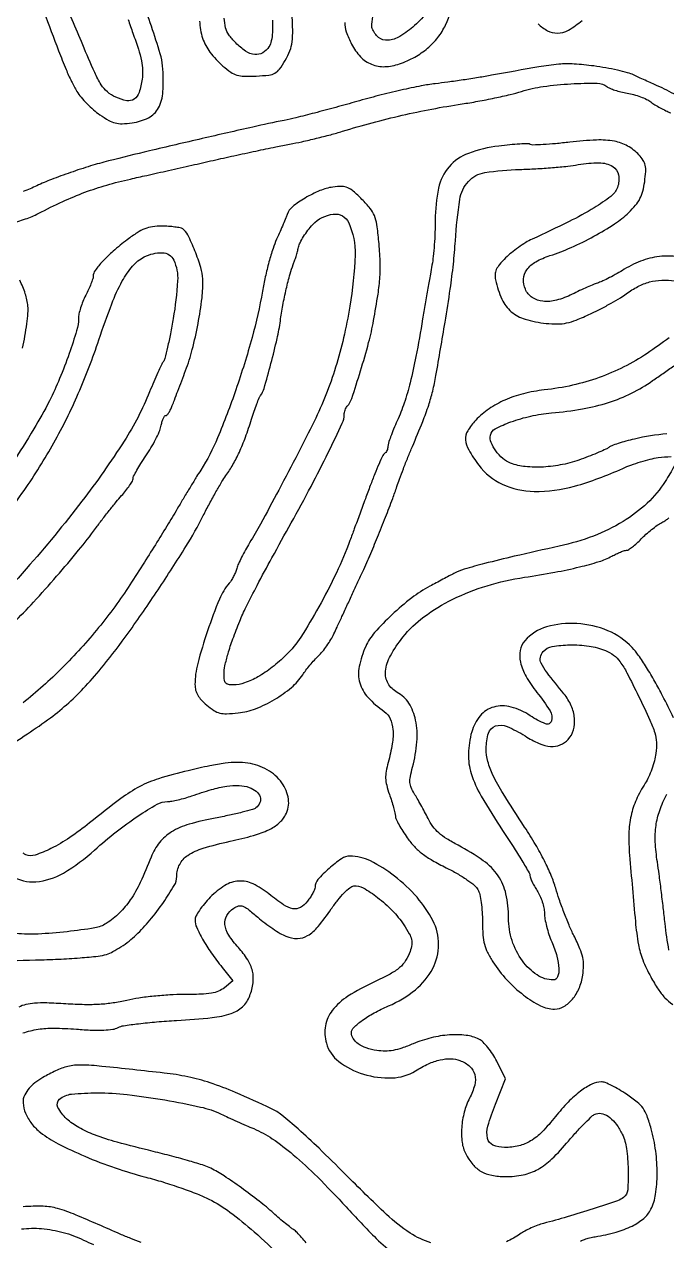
# Model space of a CAD drawing. Extents: x 0 to 2791, y 427 to 2463.
# Drawn here: x 2301.1 to 2477.6, y 1655.4 to 1989.4 of the extents above; entities that cross this region are included whole.
import ezdxf

# ---------------------------------------------------------------- set-up
doc = ezdxf.new("R2010")
doc.units = 0

msp = doc.modelspace()

# ---------------------------------------------------------------- linework, layer by layer
for points in [[(2329.65374, 1990.727226, 0.007768), (2330.953244, 1987, -0.010475), (2332.4553, 1982.615632, -0.027994), (2333.282353, 1979.418527, -0.03813), (2333.600106, 1976.804026, -0.045887), (2333.483848, 1974.331769, -0.04193), (2332.656663, 1970.67581, -0.168916), (2331.307915, 1968.868051, -0.198161), (2329.278614, 1968.448496, -0.060316), (2326.227024, 1969.418818, -0.067952), (2323.947843, 1970.860617, -0.07748), (2322.253985, 1972.80594, -0.036425), (2320.45142, 1976.19404, -0.004601), (2317.168987, 1983.810331, 0.002545), (2311.34925, 1997.468258, 0.029612)], [(2306.518313, 1992.817061, 0.001057), (2310.553847, 1982.139096, 0.007579), (2312.592189, 1977.01509, 0.015677), (2314.069909, 1973.751046, 0.022692), (2315.592411, 1970.976313, 0.03786), (2316.709881, 1969.420609, 0.019558), (2318.321947, 1967.646924, 0.019327), (2320.131114, 1965.943381, 0.027676), (2321.869587, 1964.590377, 0.021645), (2324.314293, 1963.048355, 0.068461), (2326.106046, 1962.327009, 0.070634), (2327.995195, 1962.127924, 0.024076), (2330.749907, 1962.360366, 0.085233), (2335.236729, 1963.760003, 0.152987), (2337.964861, 1966.437613, 0.110091), (2339.206649, 1970.89286, 0.032757), (2339.114513, 1978, 0.055593), (2338.477767, 1981.319359, 0.005826), (2336.042377, 1988.863725, 0.007206), (2333.414388, 1996.333042, 0.032003)], [(2349.28476, 1990.315982, 0.071951), (2350.106051, 1985.59974, 0.085001), (2352.1249, 1981.774916, 0.048791), (2355.699675, 1977.958826, 0.026968), (2357.84735, 1976.269141, 0.079913), (2359.528163, 1975.450572, 0.06961), (2361.508899, 1975.14165, 0.017108), (2364.811868, 1975.20274, 0.015023), (2368.297227, 1975.491815, 0.095663), (2369.983689, 1976.020046, 0.112812), (2371.222593, 1977.104368, 0.024492), (2372.785945, 1979.5, 0.038276), (2374.085598, 1982.172038, 0.06448), (2374.695172, 1984.585443, 0.036191), (2374.848951, 1987.906375, 0.005158), (2374.600643, 1994.726284, 0.009054)], [(2389.187295, 1989.917824, 0.092322), (2389.576721, 1987.344694, 0.034368), (2391.017129, 1983.966425, 0.072072), (2393.456229, 1980.518188, 0.105959), (2396.509099, 1978.42902, 0.107275), (2400.120878, 1977.789422, 0.075323), (2404.189982, 1978.567029, 0.040684), (2408.359069, 1980.43137, 0.049634), (2411.882223, 1982.846948, 0.052241), (2414.715055, 1985.790656, 0.054224), (2416.835784, 1989.222811, 0.070988), (2419.310423, 1997.127388, 0.035677)], [(2369.260297, 1990.588348, -0.023955), (2369.265671, 1987.195235, -0.038887), (2368.977908, 1984.887424, -0.087169), (2368.332083, 1983.25, -0.126444), (2366.60198, 1981.573509, -0.159399), (2364.429577, 1981.128686, -0.118135), (2361.906864, 1982.047694, -0.054174), (2359.196167, 1984.297607, -0.035333), (2357.28249, 1986.573567, -0.098482), (2356.412306, 1988.460132, -0.053732), (2356.068384, 1991.122222, -0.00528)], [(2411.928916, 1993.039187, -0.057105), (2408.338686, 1989.066921, -0.043405), (2404.309188, 1986.097783, -0.120727), (2400.982012, 1985.039384, -0.188925), (2398.448437, 1985.839116, -0.135299), (2396.697811, 1988.277706, -0.121956), (2396.569721, 1989.427435, -0.0117), (2397.008356, 1992.23172, -0.014351)], [(2442.256671, 1989.543953, 0.070628), (2444.882232, 1987.644251, 0.121931), (2447.48482, 1987, 0.130966), (2450.586444, 1987.826591, 0.046296), (2454.377487, 1990.495593, 0.044216)], [(2480.169079, 1969.950161, 0.021501), (2475, 1972.53542, -0.001143), (2473.441585, 1973.237073, -0.000747), (2471.646875, 1974.053284, -0.000751), (2469.899703, 1974.854198, -0.001437), (2468.5, 1975.503257, 0.04275), (2466.837809, 1976.113065, 0.010956), (2464.056733, 1976.806224, 0.011078), (2460.836346, 1977.459693, 0.011042), (2457.586749, 1977.970647, 0.017495), (2452.121978, 1978.512819, 0.038686), (2447.93449, 1978.456574, 0.020502), (2442.45769, 1977.730734, 0.002067), (2429.5, 1975.41438, -0.005052), (2425.892556, 1974.791709, -0.003137), (2421.646875, 1974.130286, -0.003146), (2417.448228, 1973.530127, -0.005678), (2414, 1973.099179, 0.020645), (2410.179178, 1972.505052, 0.006717), (2404.590625, 1971.31985, 0.006682), (2398.410041, 1969.834988, 0.007478), (2392.5, 1968.236837, -0.003062), (2386.7, 1966.613339, -0.003014), (2380.85, 1965.052244, -0.002962), (2375.707181, 1963.745501, -0.011507), (2372.5, 1963.028691, 0.005989), (2363.906286, 1961.20731, 0.001505), (2349.947008, 1958.029402, 0.001616), (2335.46739, 1954.637843, 0.003397), (2324.246683, 1951.890673, 0.01273), (2319.321088, 1950.514947, 0.008786), (2313.815773, 1948.718661, 0.008864), (2308.579736, 1946.803264, 0.01788), (2304.539732, 1945.075267, -0.015103), (2300.842469, 1943.469525, -0.011639)], [(2297.154212, 1934.734996, 0.024051), (2301.449133, 1935.967549, 0.038051), (2304.969845, 1937.471152, -0.012256), (2311.707162, 1940.768803, -0.018103), (2317.782737, 1943.297984, -0.019068), (2323.776312, 1945.28507, -0.016077), (2330.253525, 1946.937932, 0.000621), (2334.742839, 1947.936838, 0.000265), (2340.749473, 1949.284539, 0.000262), (2347.154713, 1950.728765, 0.000344), (2353, 1952.054184, -0.002003), (2358.718476, 1953.330919, -0.001726), (2364.7375, 1954.627704, -0.001738), (2370.20557, 1955.766205, -0.005034), (2374, 1956.502773, 0.008935), (2377.379219, 1957.186143, 0.005417), (2381.353125, 1958.109232, 0.005426), (2385.278317, 1959.111194, 0.009516), (2388.5, 1960.036946, -0.009097), (2396.699499, 1962.40052, -0.009395), (2404.892114, 1964.437257, -0.009456), (2413.103114, 1966.152757, -0.00951), (2421.357739, 1967.553007, 0.008086), (2425.694783, 1968.27601, 0.006476), (2430.340939, 1969.19034, 0.006553), (2434.617325, 1970.148273, 0.016498), (2437.696522, 1970.988761, -0.039928), (2443.688638, 1972.326478, -0.021006), (2451.286492, 1973.072117, -0.015315), (2458.500056, 1973.253881, -0.170284), (2461.171694, 1972.300498, 0.07434), (2461.953383, 1971.840715, 0.018613), (2463.3496, 1971.337278, 0.018599), (2465.007363, 1970.875539, 0.017757), (2466.720563, 1970.53014, -0.026935), (2468.503577, 1970.136494, -0.021674), (2470.37092, 1969.529081, -0.022181), (2472.05023, 1968.814754, -0.051027), (2473.220563, 1968.099625, 0.024411), (2474.323494, 1967.342383, 0.012447), (2475.775719, 1966.49549, 0.012337), (2477.319548, 1965.69492, 0.018075), (2478.718056, 1965.07446, -0.086664)], [(2481.287254, 1925.450562, 0.068261), (2476.223458, 1925.720504, 0.064579), (2471.028326, 1924.602154, 0.053843), (2465.936773, 1922.151476, -0.009779), (2463.941011, 1920.964313, -0.009557), (2461.885149, 1919.846659, -0.009488), (2460.043934, 1918.934751, -0.035081), (2458.835729, 1918.465089, 0.022362), (2457.618862, 1918.027323, 0.006196), (2455.750852, 1917.232162, 0.006243), (2453.655939, 1916.278184, 0.006503), (2451.613979, 1915.284719, -0.051323), (2447.318722, 1913.651966, -0.091812), (2443.565907, 1913.360186, -0.121006), (2440.656469, 1914.41022, -0.139921), (2438.751047, 1916.647046, -0.124014), (2438.236875, 1919.460514, -0.142332), (2439.167731, 1922.020352, -0.10702), (2441.624037, 1924.201042, -0.050971), (2445.517671, 1925.897721, 0.02783), (2451.352348, 1928.125532, 0.019978), (2457.605582, 1931.226298, 0.020203), (2463.268942, 1934.62636, 0.045786), (2467.173847, 1937.736559, 0.027915), (2469.040735, 1939.736996, 0.055074), (2470.239503, 1941.54679, 0.055619), (2471.007206, 1943.562685, 0.029025), (2471.527962, 1946.20331, 0.016964), (2471.817119, 1949.007484, 0.070014), (2471.696491, 1950.704315, 0.092721), (2471.132878, 1952.053591, 0.043425), (2469.957065, 1953.545702, 0.076361), (2466.836191, 1955.988803, 0.082698), (2463.208488, 1957.299607, 0.056769), (2458.305256, 1957.635011, 0.017657), (2450.934543, 1957.040923, -0.006012), (2447.061546, 1956.637801, -0.008882), (2443.654428, 1956.385475, -0.004823), (2440.791186, 1956.252196, -0.148692), (2440.109465, 1956.432347, 0.144797), (2439.454457, 1956.610794, 0.00722), (2437.204811, 1956.529652, 0.011129), (2434.501566, 1956.332646, 0.007778), (2431.464158, 1955.995456, 0.056057), (2423.092601, 1953.963548, 0.128961), (2417.807374, 1950.296176, 0.125695), (2414.922208, 1944.437472, 0.051926), (2414, 1935.58134, -0.010127), (2413.934848, 1932.364922, -0.00798), (2413.738244, 1928.886772, -0.00808), (2413.451692, 1925.660432, -0.019712), (2413.108916, 1923.299221, 0.002231), (2412.655294, 1920.793863, 0.000668), (2411.986215, 1916.972271, 0.00067), (2411.246655, 1912.680538, 0.000726), (2410.538266, 1908.5, -0.005287), (2408.702224, 1898.234116, -0.014285), (2407.114575, 1891.002703, -0.01959), (2405.484023, 1885.413678, -0.026496), (2403.55178, 1880.519489, 0.008791), (2402.574651, 1878.279999, 0.010953), (2401.749585, 1876.164907, 0.009335), (2401.132876, 1874.37235, 0.078331), (2401, 1873.529382, -0.057588), (2400.932816, 1872.948002, -0.050196), (2400.733953, 1872.368191, -0.052888), (2400.441167, 1871.875731, -0.094064), (2400.094309, 1871.558286, 0.143926), (2399.622454, 1871.032438, 0.006109), (2398.562011, 1868.739741, 0.010064), (2397.379869, 1865.95055, 0.00695), (2396.149797, 1862.749269, -0.000133), (2394.801924, 1859.093302, -0.00009), (2393.260357, 1854.917696, -0.00009), (2391.766849, 1850.876743, -0.000179), (2390.580687, 1847.672674, -0.021824), (2386.845311, 1838.802054, -0.016554), (2382.014012, 1829.41465, -0.016205), (2377.040064, 1821.132199, -0.05458), (2373.061022, 1816.234496, -0.029222), (2369.236342, 1812.872919, -0.036708), (2365.314585, 1810.251428, -0.041397), (2361.627256, 1808.546457, -0.087815), (2358.539838, 1808, -0.045286), (2357.199165, 1808.121677, -0.168074), (2356.470911, 1808.532919, -0.148847), (2356.10181, 1809.341602, -0.033177), (2356, 1810.874273, -0.051972), (2356.250749, 1813.280111, -0.019401), (2357.080524, 1816.577908, -0.016185), (2358.415022, 1820.636611, -0.009055), (2360.285606, 1825.486108, -0.018593), (2362.06162, 1829.426682, -0.005451), (2365.078119, 1835.342799, -0.004557), (2369.148196, 1842.945302, -0.002272), (2374.432543, 1852.5, 0.005858), (2379.89461, 1862.545491, 0.007708), (2384.627421, 1871.842248, 0.004387), (2388.472419, 1879.869578, 0.109921), (2389, 1882.24041, -0.052126), (2389.061686, 1882.830511, -0.035506), (2389.247863, 1883.479683, -0.035781), (2389.520506, 1884.087254, -0.058295), (2389.843789, 1884.55, 0.102058), (2391.072438, 1886.681788, 0.00535), (2393.481145, 1894.234165, 0.009333), (2395.708882, 1901.999755, 0.020271), (2397.063588, 1908.053054, 0.006479), (2398.282782, 1915.300068, 0.021878), (2398.809705, 1920.072459, 0.026526), (2398.866405, 1924.375494, 0.013394), (2398.50501, 1929.789812, 0.011311), (2397.964119, 1934.429473, 0.060494), (2397.311419, 1936.887803, 0.076811), (2396.155259, 1938.844509, 0.024604), (2393.88133, 1941.353964, 0.016089), (2391.497056, 1943.589543, 0.080596), (2389.951165, 1944.559177, 0.100919), (2388.34652, 1944.881451, 0.032606), (2385.91613, 1944.715576, 0.064643), (2382.308574, 1943.746464, 0.036607), (2378.25706, 1941.715243, 0.035238), (2374.786059, 1939.297786, 0.142223), (2373.32381, 1937.203143, -0.016182), (2372.963754, 1936.244395, -0.003041), (2372.238114, 1934.517002, -0.00325), (2371.364536, 1932.50859, -0.002971), (2370.438723, 1930.45048, 0.029442), (2369.4409, 1927.87628, 0.011001), (2368.336335, 1924.160239, 0.010855), (2367.307304, 1920.048261, 0.012929), (2366.522158, 1916.127709, -0.024102), (2363.67305, 1903.386075, -0.015986), (2359.242075, 1889.069656, -0.015851), (2354.210665, 1875.855977, -0.043243), (2349.578122, 1867, 0.004219), (2348.45974, 1865.215949, 0.001455), (2346.872384, 1862.61875, 0.001446), (2345.138941, 1859.745196, 0.001676), (2343.50622, 1857, -0.003255), (2340.645579, 1852.224602, -0.002738), (2337.554461, 1847.202002, -0.002463), (2334.09387, 1841.707913, -0.001684), (2330.111365, 1835.5, -0.027903), (2321.546271, 1823.741637, -0.025712), (2311.501387, 1812.668655, -0.026512), (2300.772703, 1803.074709, -0.036919)], [(2294.88543, 1790.09581, 0.0104), (2302, 1794.577994, 0.014316), (2308.277811, 1798.980793, 0.023011), (2313.334303, 1803.122402, 0.023294), (2317.945452, 1807.673596, 0.015149), (2322.854137, 1813.326322, 0.016424), (2329.676137, 1822.264491, 0.007868), (2337.869336, 1834.154983, 0.007693), (2345.497195, 1845.997536, 0.02223), (2350.279734, 1854.5, -0.005919), (2351.987824, 1857.78281, -0.005882), (2353.776687, 1861.03125, -0.00578), (2355.406553, 1863.834206, -0.02278), (2356.507005, 1865.5, 0.028477), (2358.438663, 1868.497683, 0.022325), (2360.193709, 1871.945579, 0.019195), (2361.864867, 1876.036568, 0.011573), (2363.544368, 1881, -0.006804), (2364.25869, 1883.17927, -0.008538), (2364.982511, 1885.178125, -0.007064), (2365.639545, 1886.82967, -0.064341), (2366.02448, 1887.5, 0.09321), (2366.989464, 1889.428807, 0.004683), (2368.868919, 1896.255902, 0.008197), (2370.568791, 1903.116575, 0.022795), (2371.46198, 1908, -0.012552), (2372.146736, 1912.231767, -0.009952), (2373.091703, 1916.766882, -0.009779), (2374.115589, 1920.864015, -0.032186), (2375.014933, 1923.5, 0.01694), (2375.374276, 1924.456801, 0.008252), (2375.77095, 1925.699898, 0.008175), (2376.141543, 1927.008189, 0.011702), (2376.423813, 1928.180505, -0.064143), (2376.876298, 1929.45564, -0.023515), (2377.821919, 1931.122151, -0.022855), (2379.038491, 1932.867081, -0.025402), (2380.369687, 1934.430505, -0.173585), (2386.002364, 1937.298206, -0.329258), (2390.221912, 1934.943575, -0.115818), (2391.970442, 1926.092783, -0.032541), (2390.546038, 1911.984475, -0.015384), (2388.816039, 1903.291471, -0.018566), (2386.641292, 1895.256822, -0.019309), (2383.962766, 1887.686643, -0.019634), (2380.721523, 1880.388583, -0.004772), (2376.322497, 1871.658675, -0.002993), (2371.019055, 1861.528577, -0.002664), (2365.9798, 1852.162549, -0.013287), (2362.98602, 1847, 0.011535), (2361.871635, 1845.093752, 0.010654), (2360.815299, 1843.0875, 0.010711), (2359.95108, 1841.260847, 0.03454), (2359.488781, 1840, -0.027764), (2359.112946, 1838.93038, -0.020056), (2358.581848, 1837.783018, -0.020354), (2357.987021, 1836.730329, -0.040886), (2357.419914, 1835.963464, 0.082453), (2354.723589, 1831.604363, 0.015848), (2351.459084, 1822.871152, 0.016813), (2348.751443, 1813.876662, 0.064786), (2348, 1808.101552, 0.064208), (2348.192323, 1806.61007, 0.065733), (2348.756445, 1805.228894, 0.056422), (2349.745064, 1803.877975, 0.031712), (2351.216442, 1802.47133, 0.030116), (2353.207714, 1800.990933, 0.084282), (2354.796661, 1800.298605, 0.070086), (2356.689728, 1800.103303, 0.016428), (2359.876924, 1800.326746, 0.06713), (2364.634184, 1801.475323, 0.040948), (2369.838994, 1804.007607, 0.041162), (2374.505319, 1807.317423, 0.073922), (2377.608912, 1810.827574, -0.019733), (2378.460614, 1812.031019, -0.010603), (2379.599501, 1813.44935, -0.010543), (2380.823801, 1814.84851, -0.016252), (2381.945807, 1816, 0.030644), (2383.058605, 1817.209794, 0.017511), (2384.256184, 1818.79375, 0.017443), (2385.353435, 1820.477779, 0.027578), (2386.160389, 1822, -0.000149), (2387.021227, 1823.864177, -0.00004), (2388.388384, 1826.821875, -0.000041), (2389.941508, 1830.180471, -0.000042), (2391.477233, 1833.5, 0.000679), (2392.957144, 1836.709616, 0.000812), (2394.342326, 1839.7375, 0.000698), (2395.502322, 1842.293521, 0.005349), (2396.032358, 1843.5, 0.004269), (2398.141905, 1848.564119, 0.003307), (2400.355496, 1854.113392, 0.003198), (2402.3091, 1859.202304, 0.011354), (2403.466133, 1862.5, -0.010281), (2404.166769, 1864.510708, -0.003569), (2405.257076, 1867.38125, -0.003543), (2406.503287, 1870.526719, -0.004117), (2407.734311, 1873.5, 0.004592), (2410.551704, 1880.323155, 0.015646), (2412.205101, 1884.836988, 0.021167), (2413.29832, 1888.674861, 0.015634), (2414.192681, 1893, 0.00149), (2416.699568, 1907.633632, 0.005779), (2418.121112, 1916.723883, 0.008966), (2418.981958, 1923.539718, 0.010659), (2419.541437, 1930, -0.020825), (2420.756552, 1941.343392, -0.14818), (2423.097079, 1946.28191, -0.172627), (2427.604489, 1948.698368, -0.030681), (2437.288177, 1949.561401, 0.007383), (2441.623126, 1949.744927, 0.006228), (2446.204312, 1950.063989, 0.00629), (2450.376798, 1950.45976, 0.017333), (2453.300972, 1950.877246, -0.043664), (2459.015275, 1951.388337, -0.133142), (2462.744267, 1950.38517, -0.221406), (2464.373809, 1948.041143, -0.134561), (2464.044834, 1944.617922, -0.138776), (2462.215814, 1942.156801, -0.027802), (2457.660124, 1939.038058, -0.021311), (2450.747359, 1935.242742, -0.007637), (2440.596598, 1930.411675, 0.030112), (2438.859349, 1929.486966, 0.016712), (2436.854248, 1928.165343, 0.016618), (2434.906507, 1926.686438, 0.025691), (2433.338056, 1925.271389, 0.020997), (2431.650964, 1923.43632, 0.068488), (2430.769816, 1922.045309, 0.094419), (2430.448379, 1920.72962, 0.066545), (2430.572741, 1919.208125, 0.05146), (2432.308916, 1913.920893, 0.110773), (2434.858056, 1910.502509, 0.106615), (2438.693156, 1908.422446, 0.045456), (2444.452321, 1907.292765, 0.026114), (2447.613741, 1907.132568, 0.052728), (2450.090799, 1907.398492, 0.043483), (2452.745966, 1908.217552, 0.01289), (2456.644485, 1909.920817, 0.009138), (2459.471447, 1911.307239, 0.0083), (2462.338805, 1912.839737, 0.008339), (2464.857974, 1914.295916, 0.026322), (2466.474403, 1915.386241, -0.041024), (2469.677728, 1917.412696, -0.055002), (2472.876591, 1918.661363, -0.056197), (2476.215454, 1919.165946, -0.045535), (2479.835004, 1918.972868, -0.04293)], [(2298.084752, 1824.997287, 0.011973), (2303.660126, 1830.760276, 0.007221), (2310.002601, 1837.84085, 0.007237), (2316.055784, 1845.00488, 0.013539), (2320.708615, 1851, -0.005428), (2322.481082, 1853.361926, -0.004129), (2324.472436, 1855.9125, -0.004175), (2326.3797, 1858.273472, -0.009748), (2327.855734, 1860, 0.014659), (2329.04869, 1861.423478, 0.018698), (2330.058502, 1862.8061, 0.016869), (2330.808327, 1864.002923, 0.128682), (2330.984027, 1864.637788, -0.115903), (2331.156088, 1865.32651, -0.009778), (2332.03179, 1866.948131, -0.012572), (2333.175861, 1868.857409, -0.00939), (2334.528451, 1870.905041, 0.017015), (2335.922947, 1873.087762, 0.01602), (2337.195655, 1875.403907, 0.01622), (2338.190298, 1877.527771, 0.052085), (2338.653451, 1879.017253, -0.022829), (2338.936786, 1880.159979, -0.034109), (2339.296157, 1881.123818, -0.036581), (2339.675241, 1881.820689, -0.255197), (2340.00368, 1882, 0.219665), (2340.357431, 1882.163293, 0.032858), (2340.837485, 1882.807812, 0.031824), (2341.335697, 1883.696694, 0.022503), (2341.783808, 1884.75, -0.001358), (2342.3457, 1886.242999, -0.00033), (2343.282108, 1888.705883, -0.000338), (2344.359776, 1891.52895, -0.000336), (2345.443005, 1894.355134, 0.029149), (2347.266672, 1900.079683, 0.016205), (2348.849262, 1907.233498, 0.016085), (2349.934555, 1914.264879, 0.039507), (2350.153965, 1919.485658, 0.066617), (2349.614513, 1922.628112, 0.019835), (2347.974697, 1927.224121, 0.016237), (2346.037621, 1931.62249, 0.137035), (2344.624488, 1933.234687, 0.096261), (2343.920459, 1933.52145, 0.016184), (2342.477248, 1933.758058, 0.01719), (2340.739766, 1933.924945, 0.014515), (2338.893802, 1933.984687, 0.03394), (2336.301581, 1933.817182, 0.060299), (2334.232605, 1933.282636, 0.051311), (2332.138007, 1932.203278, 0.018422), (2329.393802, 1930.264035, 0.015282), (2325.539408, 1927.130603, 0.026971), (2322.587477, 1924.284899, 0.030423), (2320.589639, 1921.859143, 0.152066), (2320.031601, 1920.210162, -0.074479), (2319.904357, 1919.482763, -0.012484), (2319.421783, 1918.147619, -0.01343), (2318.768017, 1916.595499, -0.011558), (2318, 1915, 0.02146), (2317.234427, 1913.325544, 0.019461), (2316.5875, 1911.536645, 0.019894), (2316.134882, 1909.890345, 0.057192), (2316, 1908.714991, -0.072416), (2315.501224, 1905.289247, -0.012291), (2313.458084, 1898.992151, -0.014044), (2310.824945, 1892.130286, -0.018141), (2308.007744, 1886, -0.019029), (2303.768851, 1878.334001, -0.00878), (2297.706424, 1868.679651, -0.008035)], [(2290.825739, 1847.785069, 0.018221), (2301.067851, 1861.419787, 0.024376), (2309.272931, 1874.534016, 0.025192), (2315.95587, 1888.023995, 0.021791), (2321.611376, 1902.779403, -0.010487), (2325.136988, 1912.639056, -0.034094), (2328.04506, 1918.937572, -0.052958), (2330.877331, 1923.020053, -0.09559), (2334.062241, 1925.532186, -0.125022), (2339.042067, 1926.690283, -0.284899), (2342.1523, 1924.67317, -0.127099), (2343.236334, 1918.959976, -0.025825), (2342.023372, 1908.637303, -0.005972), (2341.259847, 1904.4545, -0.008307), (2340.469502, 1900.73019, -0.005492), (2339.724181, 1897.640542, -0.098903), (2339.287986, 1896.725571, 0.048985), (2338.790385, 1895.903173, 0.004822), (2337.810737, 1893.803761, 0.006055), (2336.694966, 1891.270239, 0.004764), (2335.545849, 1888.5, -0.046871), (2328.558911, 1874.992116, -0.020499), (2316.960757, 1858.468817, -0.017936), (2301.67868, 1839.910322, -0.012373), (2283.129415, 1819.978827, 0.002072)], [(2300.608059, 1900.5, 0.012027), (2301.289143, 1903.819452, 0.011919), (2301.81211, 1907.177763, 0.011849), (2302.129549, 1910.13459, 0.044502), (2302.118934, 1911.998769, 0.055327), (2301.400116, 1915.452813, 0.03821), (2299.872567, 1919.146856, 0.038509)], [(2478.229181, 1903.337883, -0.012725), (2472.212147, 1899.063696, -0.031412), (2465.824289, 1895.326216, -0.031177), (2459.002784, 1892.40791, -0.030469), (2451.720893, 1890.306115, -0.027212), (2443.95748, 1889.008071, 0.033069), (2438.199652, 1887.975951, 0.04304), (2433.133518, 1886.243437, 0.046583), (2428.774001, 1883.812693, 0.052369), (2425.123541, 1880.697927, 0.054485), (2422.908792, 1877.790069, 0.154278), (2422.319495, 1875.338547, 0.116662), (2423.186214, 1872.561419, 0.024941), (2425.994499, 1868.318321, 0.129212), (2432.406366, 1863.141064, 0.100498), (2441.182733, 1861.160586, 0.074856), (2452.276672, 1862.586339, 0.03809), (2465.5, 1867.464135, -0.02012), (2467.76022, 1868.391361, -0.013243), (2470.426562, 1869.282599, -0.013333), (2473.071357, 1870.012944, -0.024939), (2475.25, 1870.438488, -0.032087), (2478.79715, 1870.718856, -0.337658)], [(2477.634533, 1876.946085, 0.039382), (2468.696032, 1875.542034, 0.009391), (2466.386141, 1874.944069, 0.011391), (2464.245645, 1874.293945, 0.010053), (2462.477502, 1873.672946, 0.073902), (2461.696032, 1873.240534, -0.05578), (2460.902327, 1872.763156, -0.006261), (2458.975217, 1871.908286, -0.007539), (2456.64638, 1870.951221, -0.006052), (2454.113217, 1869.9898, -0.037252), (2448.996153, 1868.539586, -0.036658), (2443.692884, 1867.854812, -0.03893), (2438.743819, 1867.967135, -0.065797), (2434.712578, 1868.919178, -0.085421), (2432.546059, 1870.199515, -0.059942), (2430.61712, 1872.283099, -0.062819), (2429.344059, 1874.604241, -0.144237), (2429.167207, 1876.570742, -0.22707), (2430.506477, 1878.356913, -0.032773), (2434.79154, 1880.246568, -0.033947), (2440.214655, 1881.817418, -0.031609), (2445.931453, 1882.686562, 0.021859), (2454.428647, 1883.809493, 0.033588), (2461.629822, 1885.588941, 0.037318), (2467.93337, 1888.135971, 0.038619), (2473.712545, 1891.567311, -0.000486), (2476.563984, 1893.568877, -0.000439), (2479.518835, 1895.634884, -0.000439)], [(2479.699276, 1868.178794, -0.014059), (2477.151318, 1863.899656, -0.06291), (2472.203295, 1857.914602, -0.051524), (2465.59718, 1852.878438, -0.04689), (2457.471285, 1848.906071, -0.036046), (2448, 1846.090876, 0.002159), (2435.721826, 1843.33007, 0.006897), (2427.5633, 1841.339685, 0.008756), (2421.96814, 1839.787594, 0.050492), (2419.129772, 1838.624174, -0.000242), (2417.842907, 1837.93874, -0.0001), (2416.097496, 1837.010597, -0.000099), (2414.223989, 1836.01529, -0.000126), (2412.5, 1835.10041, 0.042521), (2407.545507, 1831.906361, 0.024014), (2402.101097, 1827.267915, 0.023371), (2397.362465, 1822.385063, 0.074477), (2394.897703, 1818.581663, 0.056797), (2393.106979, 1813.045658, 0.119724), (2393.281687, 1808.561367, 0.117894), (2395.500756, 1804.612385, 0.054121), (2399.982878, 1800.712903, -0.136876), (2401.624412, 1798.727517, -0.085748), (2402.36841, 1795.78602, -0.06038), (2402.193749, 1791.814872, -0.027113), (2401.058511, 1786.70898, 0.02476), (2400.50934, 1784.292689, 0.05376), (2400.382927, 1782.396133, 0.051906), (2400.662613, 1780.475159, 0.02169), (2401.415957, 1777.965982, -0.00798), (2402.017177, 1776.146177, -0.008876), (2402.537908, 1774.371257, -0.008325), (2402.929202, 1772.845034, -0.045135), (2403.051837, 1772, 0.097113), (2403.263622, 1771.16195, 0.014818), (2404.049034, 1769.61875, 0.016104), (2405.101713, 1767.832862, 0.013334), (2406.332883, 1766, 0.03513), (2408.274663, 1763.639559, 0.039653), (2410.456002, 1761.675982, 0.033316), (2413.226241, 1759.833021, 0.015763), (2417.016493, 1757.816674, -0.016124), (2420.026584, 1756.212564, -0.02022), (2422.701951, 1754.526627, -0.02028), (2424.799578, 1752.954072, -0.099599), (2425.735258, 1751.816674, -0.070044), (2426.21408, 1750.504917, -0.017538), (2426.61199, 1748.255221, -0.017568), (2426.888806, 1745.624923, -0.01687), (2426.985258, 1742.945781, 0.01673), (2427.115328, 1739.304532, 0.04663), (2427.528314, 1736.783186, 0.052648), (2428.367639, 1734.558361, 0.026398), (2429.859096, 1731.945781, 0.04379), (2433.653033, 1727.047603, 0.04296), (2438.264631, 1722.850578, 0.046307), (2442.926627, 1719.92805, 0.116973), (2446.795455, 1719.003738, 0.135181), (2449.33673, 1719.699143, 0.085529), (2451.688589, 1721.706291, 0.073895), (2453.515381, 1724.711784, 0.062525), (2454.521562, 1728.295221, 0.033081), (2454.743319, 1730.970157, 0.059082), (2454.520086, 1733.163002, 0.046062), (2453.740196, 1735.584851, 0.013212), (2452.095539, 1739.170777, -0.013874), (2450.767364, 1742.076812, -0.008295), (2449.342751, 1745.598938, -0.008301), (2448.039738, 1749.15565, -0.014252), (2447.088472, 1752.166034, 0.03004), (2445.852771, 1755.685856, 0.017904), (2443.987089, 1759.716658, 0.015855), (2441.549455, 1764.16807, 0.011458), (2438.564873, 1768.975114, -0.004663), (2432.687115, 1778.161016, -0.026071), (2429.84741, 1783.264495, -0.049166), (2428.46494, 1786.966753, -0.064872), (2428, 1790.535191, -0.07298), (2428.624077, 1794.788077, -0.246085), (2430.526879, 1796.734813, -0.181292), (2433.732024, 1796.592224, -0.040529), (2438.661052, 1794, 0.037425), (2442.50798, 1791.946318, 0.084058), (2445.706106, 1791.137115, 0.114341), (2448.350801, 1791.530308, 0.115497), (2450.541889, 1793.046286, 0.116895), (2451.969966, 1795.642874, 0.091515), (2452.252086, 1798.856148, 0.080852), (2451.347225, 1802.308974, 0.065523), (2449.348216, 1805.580353, -0.004353), (2444.668486, 1811.479142, -0.05115), (2443.113735, 1813.960399, -0.159827), (2442.881396, 1815.602416, -0.140706), (2443.645958, 1817.161282, -0.165884), (2446.152508, 1818.551712, -0.039975), (2450.946105, 1819.021923, -0.040661), (2456.247471, 1818.685343, -0.060471), (2460.729764, 1817.466639, -0.06517), (2463.004371, 1816.175055, -0.073883), (2464.761495, 1814.387148, -0.038112), (2466.655719, 1811.31849, -0.005841), (2469.876858, 1804.900499, -0.005494), (2472.982897, 1798.345294, -0.034523), (2474.295273, 1794.884779, -0.062005), (2474.752065, 1792.21757, -0.045527), (2474.616273, 1789.217059, -0.031195), (2474.206072, 1787.17868, -0.020553), (2473.494388, 1784.894653, -0.0207), (2472.614895, 1782.721466, -0.037127), (2471.692223, 1781.0332, 0.038338), (2469.238395, 1776.517369, 0.051451), (2467.78164, 1772.096298, 0.047732), (2467.193036, 1767.218773, 0.027403), (2467.371382, 1761.29307, 0.001375), (2468.976248, 1743.025967, 0.020578), (2469.81549, 1736.682253, 0.051811), (2470.997417, 1732.51256, 0.030543), (2473.208863, 1727.824967, 0.019593), (2475.232058, 1724.457816, 0.044355), (2477.073851, 1722.127737, 0.04685), (2479.232505, 1720.235873, 0.0243)], [(2479.412914, 1799.010362, 0.00647), (2476.447859, 1805.053149, 0.012199), (2474.353325, 1808.947139, 0.011309), (2472.019857, 1812.835457, 0.011374), (2469.787119, 1816.200062, 0.036796), (2468.097376, 1818.280321, 0.105269), (2461.447324, 1822.881705, 0.083149), (2452.907046, 1824.877832, 0.087614), (2444.602434, 1823.951474, 0.140205), (2438.615486, 1820.16064, 0.138186), (2437.325871, 1817.511985, 0.102299), (2437.409059, 1814.239173, 0.073908), (2438.940034, 1810.370747, 0.03614), (2441.926895, 1805.973269, -0.026289), (2445.531358, 1800.884944, -0.214079), (2445.925245, 1798.12916, -0.447195), (2444.281908, 1797.335466, -0.048413), (2440.084722, 1799.562631, 0.078816), (2434.838631, 1801.951459, 0.136031), (2430.075937, 1801.949502, 0.151968), (2426.348189, 1799.547281, 0.106849), (2424.011189, 1795.100091, 0.060982), (2423.111516, 1789.112327, 0.083109), (2423.863942, 1783.714979, 0.056294), (2426.645087, 1777.433674, 0.014668), (2432.50556, 1768.057452, -0.004393), (2435.377996, 1763.66525, -0.00659), (2437.800444, 1759.777293, -0.003053), (2439.790638, 1756.441442, -0.132294), (2440.006589, 1755.657355, 0.092811), (2440.128063, 1755.028393, 0.017809), (2440.594872, 1753.958723, 0.018417), (2441.238913, 1752.733432, 0.016049), (2442, 1751.5, -0.04039), (2442.761478, 1750.119996, -0.02772), (2443.405128, 1748.450916, -0.028024), (2443.848012, 1746.762995, -0.049662), (2443.993411, 1745.332905, 0.0444), (2444.133616, 1743.793438, 0.017806), (2444.585564, 1741.725563, 0.017454), (2445.233803, 1739.518573, 0.021095), (2446, 1737.5, -0.03187), (2447.417442, 1733.508703, -0.058732), (2447.966246, 1730.112165, -0.09607), (2447.624358, 1727.829799, -0.317726), (2446.45034, 1727, -0.148826), (2441.979984, 1728.360745, -0.088367), (2437.938009, 1732.258535, -0.078463), (2435.102751, 1737.830823, -0.078689), (2434.126071, 1744, 0.052972), (2433.420405, 1750.644689, 0.098724), (2431.278252, 1755.594204, 0.086843), (2427.18503, 1759.744124, 0.034027), (2420.309558, 1763.968951, -0.018152), (2417.143113, 1765.778863, -0.043073), (2414.970749, 1767.401899, -0.052249), (2413.368505, 1769.161452, -0.041132), (2412.015937, 1771.357581, 0.005056), (2411.087862, 1773.140621, 0.003857), (2410.0373, 1775.074039, 0.0039), (2409.024749, 1776.870499, 0.009153), (2408.233553, 1778.19234, -0.040315), (2407.390256, 1779.823793, -0.083631), (2407.064981, 1781.215422, -0.064535), (2407.17385, 1782.858812, -0.016577), (2407.777173, 1785.456691, 0.045041), (2408.9713, 1792.35851, 0.071156), (2408.607065, 1798.344367, 0.089147), (2406.75027, 1802.984138, 0.130967), (2403.55833, 1805.968783, -0.141877), (2401.042247, 1808.42456, -0.155343), (2400.341381, 1811.754729, -0.10215), (2401.675783, 1816.002439, -0.040491), (2405.089953, 1821.113575, -0.066749), (2410.89187, 1826.713043, -0.044188), (2418.816219, 1831.528275, -0.040731), (2428.230176, 1835.2479, -0.036209), (2438.5, 1837.571267, 0.007859), (2446.832533, 1838.965752, 0.01384), (2453.660614, 1840.415485, 0.016312), (2459.002182, 1841.890997, 0.048434), (2462.5, 1843.365419, -0.01335), (2463.726503, 1843.986926, -0.015282), (2464.930979, 1844.512949, -0.014509), (2465.973163, 1844.895953, -0.079509), (2466.562909, 1844.993839, 0.144381), (2467.14066, 1845.16787, 0.019813), (2468.176359, 1845.905665, 0.021404), (2469.360461, 1846.905855, 0.016613), (2470.562909, 1848.089276, -0.019822), (2471.888543, 1849.377295, -0.014802), (2473.445042, 1850.693021, -0.01502), (2474.987811, 1851.846787, -0.032696), (2476.25, 1852.614957, 0.02667), (2477.302874, 1853.238489, 0.034454), (2478.192187, 1853.924265, 0.036838)], [(2290.841389, 1731.94744, -0.009179), (2304.17696, 1732.483983, 0.006482), (2310.493196, 1732.703992, 0.007786), (2316.426217, 1733.080375, 0.006791), (2321.403285, 1733.542106, 0.050555), (2323.725574, 1734.03008, 0.048001), (2325.477728, 1734.77929, 0.020511), (2327.664239, 1736.092955, 0.02007), (2329.897695, 1737.694744, 0.024899), (2331.833539, 1739.365693, 0.028983), (2335.607349, 1743.408709, 0.021321), (2339.319041, 1748.287285, 0.017616), (2342.317147, 1752.938874, 0.135138), (2343, 1755.419247, -0.118839), (2343.800971, 1758.74164, -0.12924), (2346.014337, 1761.213946, -0.073893), (2350.235726, 1763.180863, -0.018344), (2357.641486, 1765.086306, 0.014001), (2364.079185, 1766.683208, 0.043066), (2368.281178, 1768.251558, 0.065348), (2371.071187, 1770.054923, 0.094044), (2372.913107, 1772.33764, 0.159449), (2373.676846, 1776.653172, 0.123013), (2371.867112, 1781.108044, 0.105462), (2367.852714, 1784.700465, 0.093013), (2362.538701, 1786.546467, 0.040434), (2359.603867, 1786.746419, 0.028377), (2356.298373, 1786.516193, 0.02027), (2352.07631, 1785.805302, 0.007276), (2346.126125, 1784.462872, 0.015101), (2338.020855, 1782.248912, 0.047644), (2332.821122, 1780.099003, 0.039586), (2327.636345, 1776.801952, 0.00808), (2319.052972, 1770.116988, -0.021506), (2313.585645, 1766.08991, -0.031926), (2308.449306, 1763.094108, -0.034907), (2304.122594, 1761.293292, -0.174495), (2301.537274, 1761.347323, -0.103041), (2300.781431, 1761.833679, -0.01199)], [(2297.68563, 1755.489951, 0.149881), (2304.291538, 1753.974473, 0.116307), (2311.878406, 1756.351416, 0.050286), (2320.449793, 1762.675707, -0.017271), (2326.374823, 1767.682721, -0.020072), (2332.349323, 1772.010904, -0.018132), (2337.618384, 1775.245336, -0.129284), (2340.488226, 1776, 0.043817), (2341.648438, 1776.101869, 0.013504), (2343.369947, 1776.454712, 0.013395), (2345.283184, 1776.955396, 0.01432), (2347.124273, 1777.547954, -0.014792), (2352.550486, 1779.288744, -0.033472), (2356.763092, 1780.203986, -0.044712), (2360.132826, 1780.39848, -0.076076), (2362.901773, 1779.884397, -0.083455), (2364.851532, 1778.814287, -0.147186), (2365.895039, 1777.321396, -0.178091), (2365.838999, 1775.707811, -0.13045), (2364.75, 1774.265263, -0.098352), (2363.829945, 1773.799468, -0.006518), (2360.949267, 1773.034562, -0.00922), (2357.462639, 1772.225305, -0.006754), (2353.566655, 1771.451288, 0.024803), (2346.369788, 1769.749444, 0.066165), (2341.550154, 1767.632073, 0.088058), (2338.274898, 1764.749352, 0.074734), (2335.965315, 1760.754602, -0.015553), (2332.96753, 1753.783321, -0.039158), (2330.244472, 1748.977303, -0.050681), (2327.289979, 1745.434115, -0.048648), (2323.644994, 1742.503047, -0.105669), (2320.492402, 1741.282146, -0.011968), (2312.86479, 1740.246173, -0.015539), (2304.904186, 1739.608098, -0.035753), (2298.900533, 1739.743611, 0.03486)], [(2478.210839, 1735.147614, -0.019909), (2477.123998, 1742.519918, 0.002561), (2476.638877, 1746.845746, 0.001931), (2476.062994, 1751.595224, 0.001951), (2475.487021, 1756.055358, 0.00451), (2475.011085, 1759.399994, -0.02485), (2474.452897, 1764.925463, -0.047362), (2474.64761, 1769.382132, -0.050821), (2475.657537, 1773.511372, -0.033535), (2477.600283, 1778, 0.034779)], [(2453.892609, 1655.306669, -0.022805), (2455.002434, 1655.753378, -0.023786), (2456.401216, 1656.170028, -0.018644), (2457.951599, 1656.491823, 0.025038), (2463.678322, 1657.757007, 0.047625), (2468.085811, 1659.429488, 0.06125), (2471.26501, 1661.513324, 0.100719), (2473.248446, 1664.029836, 0.080384), (2474.539552, 1668.112333, 0.035818), (2474.95932, 1673.753611, 0.033705), (2474.552871, 1680.025289, 0.034783), (2473.307369, 1686.118257, 0.019109), (2472.175407, 1689.659458, 0.067595), (2471.07019, 1691.769037, 0.069392), (2469.457778, 1693.478694, 0.020859), (2466.570717, 1695.603158, 0.015894), (2464.500608, 1696.903583, 0.018474), (2462.451629, 1698.002178, 0.017754), (2460.666829, 1698.798604, 0.096348), (2459.631382, 1699, 0.115591), (2457.031716, 1698.390864, 0.046906), (2453.919361, 1696.465216, 0.038787), (2450.522997, 1693.454132, 0.024451), (2447.030476, 1689.464278, -0.025329), (2443.367278, 1685.294223, -0.063678), (2440.207868, 1682.779918, -0.078755), (2436.951694, 1681.449761, -0.057721), (2433.068712, 1681, -0.102351), (2429.856794, 1681.664444, -0.242895), (2428.354246, 1683.498927, -0.124056), (2428.480417, 1686.893043, -0.022473), (2430.534109, 1692.909498), (2433.269399, 1699.881293), (2430.8847, 1704.690646, 0.028054), (2429.787893, 1706.622294, 0.026796), (2428.466131, 1708.450109, 0.027816), (2427.124395, 1709.933548, 0.080417), (2426, 1710.735258, 0.085472), (2422.452921, 1711.787531, 0.046767), (2417.905842, 1711.898464, 0.042802), (2412.904945, 1711.118964, 0.039573), (2407.971357, 1709.487944, -0.016179), (2404.836001, 1708.286147, -0.037592), (2402.403665, 1707.64293, -0.046037), (2400.227566, 1707.443552, -0.039501), (2397.934378, 1707.626484, -0.042229), (2395.071015, 1708.336222, -0.071509), (2392.872531, 1709.453401, -0.093799), (2391.488118, 1710.878788, -0.146986), (2391, 1712.503334, -0.202803), (2391.612679, 1713.951733, -0.035958), (2393.918431, 1715.888141, -0.033144), (2397.180262, 1717.934975, -0.022299), (2401.142638, 1719.846817, 0.06937), (2408.536692, 1724.314043, 0.102558), (2413.311931, 1730.1663, 0.119702), (2414.931212, 1736.734099, 0.120298), (2413.352394, 1743.29966, 0.061709), (2408.994722, 1749.687111, 0.04708), (2402.823557, 1755.491119, 0.048979), (2396.201591, 1759.668421, 0.116751), (2390.576654, 1761, 0.151519), (2388.245282, 1760.276906, 0.031383), (2384.824134, 1757.598389, 0.030239), (2381.778211, 1754.539938, 0.182715), (2381, 1752.481458, -0.101763), (2380.869302, 1751.845939, -0.022581), (2380.382979, 1750.841251, -0.022568), (2379.703557, 1749.710605, -0.020077), (2378.899503, 1748.599368, -0.096037), (2376.947774, 1746.912299, -0.179495), (2374.915583, 1746.571614, -0.102629), (2372.335937, 1747.643007, -0.020719), (2368.331703, 1750.621981, 0.059085), (2363.946169, 1753.389988, 0.126), (2360.040386, 1754.158619, 0.126102), (2356.247965, 1752.955295, 0.05923), (2352.208208, 1749.712148, 0.021174), (2350.598422, 1747.926615, 0.025146), (2349.240993, 1746.107472, 0.025177), (2348.267829, 1744.485585, 0.125268), (2348.01645, 1743.462148, 0.103866), (2348.471189, 1741.383489, 0.02442), (2350.095762, 1738.194721, 0.022765), (2352.466768, 1734.459106, 0.015864), (2355.460485, 1730.461594), (2358.42097, 1726.759299), (2356.099701, 1724.879649, -0.074147), (2354.49344, 1723.932819, -0.054449), (2352.501319, 1723.368977, -0.033282), (2349.629761, 1723.079433, -0.008489), (2344.951269, 1723, 0.015002), (2341.074226, 1722.883649, 0.010492), (2336.716045, 1722.529927, 0.010596), (2332.550165, 1722.01425, 0.021598), (2329.312053, 1721.399751, -0.020637), (2325.524809, 1720.673497, -0.022523), (2321.799477, 1720.287834, -0.019622), (2317.642528, 1720.209346, -0.010442), (2312.5, 1720.421561, 0.00721), (2307.282442, 1720.670664, 0.025785), (2303.944365, 1720.609671, 0.040532), (2301.563783, 1720.247815, 0.064214), (2299.635693, 1719.52181, -0.01585)], [(2300.720841, 1712.434863, -0.04252), (2304.913426, 1713.455091, -0.042103), (2309.241483, 1713.75662, -0.015059), (2315.428266, 1713.479784, 0.008768), (2319.733267, 1713.232845, 0.019949), (2322.989997, 1713.233266, 0.025358), (2325.401011, 1713.452611, 0.087715), (2326.885175, 1713.938547, -0.085979), (2328.370505, 1714.430541, -0.006804), (2332.500013, 1714.990245, -0.009076), (2337.477057, 1715.50448, -0.006826), (2342.966823, 1715.895745, 0.010614), (2352.717165, 1716.664937, 0.055833), (2357.960788, 1717.790812, 0.108835), (2361.063302, 1719.649994, 0.113177), (2363.044635, 1722.617399, 0.058117), (2363.958404, 1726.237992, 0.090801), (2363.79821, 1729.439782, 0.084152), (2362.488554, 1732.546017, 0.043732), (2359.920711, 1735.89371, -0.042731), (2357.272709, 1739.331661, -0.113579), (2356.231701, 1742.23093, -0.161727), (2356.728844, 1744.656672, -0.116679), (2358.635836, 1746.682739, -0.074834), (2359.99486, 1747.312554, -0.161489), (2361.133686, 1747.271954, -0.079851), (2362.525661, 1746.483788, -0.009712), (2365.233643, 1744.23053, 0.016405), (2367.18311, 1742.652094, 0.013689), (2369.351179, 1741.102886, 0.013911), (2371.414235, 1739.794366, 0.036194), (2372.98504, 1739.006197, 0.099543), (2376.144865, 1738.384508, 0.135065), (2378.931933, 1739.163875, 0.085264), (2381.812682, 1741.646452, 0.022827), (2385.455789, 1746.501517, -0.017442), (2387.252882, 1748.950937, -0.026832), (2388.989056, 1750.924449, -0.029365), (2390.530013, 1752.322814, -0.134543), (2391.627244, 1752.80066, -0.168729), (2394.213453, 1752.300447, -0.033587), (2398.177353, 1749.631945, -0.035063), (2402.200669, 1746.033164, -0.044912), (2405.328644, 1742.174384, -0.016004), (2406.877755, 1739.700279, -0.073073), (2407.507864, 1738.129627, -0.099412), (2407.561831, 1736.689627, -0.043706), (2407.091412, 1734.832381, -0.056695), (2405.876879, 1732.309722, -0.076765), (2404.220338, 1730.40259, -0.053051), (2401.611377, 1728.63158, -0.014328), (2397.130554, 1726.402006, 0.032801), (2390.00539, 1722.522117, 0.086473), (2385.715761, 1718.630922, 0.123109), (2383.852979, 1714.420803, 0.110693), (2384.086588, 1709.648574, 0.164457), (2387.495488, 1704.616257, 0.087506), (2394.261684, 1701.138011, 0.083993), (2402.102359, 1700.091621, 0.130395), (2408.596481, 1702.059629, -0.031386), (2412.133934, 1703.950201, -0.05013), (2415.375673, 1705.052957, -0.060159), (2418.277699, 1705.366265, -0.087899), (2420.797197, 1704.887006, -0.089918), (2423.488425, 1703.264, -0.151502), (2424.850454, 1701.032715, -0.127637), (2424.831369, 1698.128132, -0.055326), (2423.419925, 1694.5, 0.05678), (2421.9671, 1690.733223, 0.04663), (2421.273474, 1686.47526, 0.048576), (2421.390588, 1682.4081, 0.088073), (2422.376169, 1679.239463, 0.056676), (2424.310197, 1676.35394, 0.0868), (2426.619113, 1674.433048, 0.082911), (2429.523797, 1673.355246, 0.047502), (2433.254625, 1673, 0.050252), (2438.194664, 1673.49775, 0.078169), (2442.19758, 1674.990122, 0.064795), (2446.045986, 1677.869147, 0.024794), (2450.611153, 1682.774249, -0.009739), (2452.989547, 1685.48919, -0.012881), (2455.26521, 1687.86127, -0.010279), (2457.238876, 1689.736477, -0.112342), (2458.185308, 1690.272752, -0.150666), (2460.005272, 1690.259448, -0.090016), (2461.935321, 1689.240022, -0.070355), (2463.788921, 1687.308544, -0.045351), (2465.369637, 1684.633477, -0.076953), (2466.54, 1680.703816, -0.028496), (2466.996291, 1674.931554, -0.023076), (2466.861111, 1669.354776, -0.213333), (2465.75, 1667.275382, -0.083502), (2464.093892, 1666.385489, -0.003137), (2457.382036, 1664.159905, -0.006283), (2450.236511, 1661.939028, -0.008728), (2443.778703, 1660.142598, 0.025293), (2442.15127, 1659.631249, 0.01665), (2440.334293, 1658.887958, 0.016767), (2438.610373, 1658.04426, 0.030804), (2437.278703, 1657.227338, -0.047317), (2433.546368, 1655.103797, -0.051165)], [(2412.815897, 1654.856079, -0.074518), (2407.092695, 1657.495757, -0.044298), (2400.607318, 1662.627999, -0.007424), (2389.244354, 1673.708943, 0.005081), (2382.075725, 1680.765503, 0.01064), (2376.329698, 1686.07657, 0.012123), (2371.821941, 1689.877701, 0.059444), (2369, 1691.637355, 0.007665), (2359.163026, 1696.071462, 0.021863), (2352.147751, 1698.747622, 0.028543), (2346.07256, 1700.387503, 0.024134), (2339.5, 1701.436836, 0.001317), (2322.452091, 1703.275257, 0.020999), (2316.65065, 1703.640052, 0.062035), (2313.125402, 1703.275289, 0.058417), (2309.720275, 1702.056516, 0.012631), (2306.248779, 1700.224092, 0.037286), (2304.001853, 1698.734327, 0.05198), (2302.449571, 1697.247452, 0.053509), (2301.254446, 1695.485969, 0.144174), (2300.786769, 1693.212091, 0.078016), (2301.469421, 1690.413384, 0.06753), (2303.142185, 1687.557235, 0.059974), (2305.576219, 1685.118706, 0.048156), (2310.428372, 1682.006725, 0.018259), (2317.726067, 1678.593139, 0.01766), (2326.099658, 1675.386717, 0.01885), (2334.5, 1672.855367, -0.011192), (2339.175947, 1671.524069, -0.009067), (2344.130607, 1669.893738, -0.009185), (2348.646222, 1668.222892, -0.023335), (2351.838236, 1666.799637, -0.043162), (2357.588925, 1663.255217, -0.021111), (2364.285296, 1657.830838, -0.018507), (2371.617916, 1650.860653, -0.013041)], [(2378.567567, 1654.829314, 0.003846), (2376.036056, 1657.656311, 0.072816), (2375.120115, 1658.408305, -0.030273), (2374.295373, 1658.975659, -0.005679), (2372.863466, 1660.120516, -0.006058), (2371.219343, 1661.499534, -0.005511), (2369.555917, 1662.961618, 0.016905), (2365.602356, 1666.280073, 0.010499), (2360.755537, 1669.915024, 0.010406), (2355.982299, 1673.192299, 0.026818), (2352.369305, 1675.295826, 0.042301), (2350.561569, 1676.036924, 0.005358), (2346.524108, 1677.258464, 0.006255), (2341.687792, 1678.599924, 0.005162), (2336.5, 1679.912082, -0.00681), (2326.637201, 1682.441318, -0.02401), (2320.410532, 1684.45419, -0.037309), (2316.092709, 1686.461971, -0.057269), (2312.75, 1688.869895, -0.090931), (2310.360535, 1692.008101, -0.347783), (2310.816241, 1694.256217, -0.152116), (2314.122944, 1695.652269, -0.024594), (2321.184259, 1695.994241, -0.028256), (2329.410128, 1695.522512, -0.014021), (2339.758548, 1694.044968, -0.012915), (2349.555262, 1692.102996, -0.055472), (2355.169044, 1690.165382, 0.003707), (2357.161403, 1689.237698, 0.002099), (2359.587794, 1688.142018, 0.002095), (2362.043093, 1687.057987, 0.003447), (2364.129829, 1686.164185, -0.049852), (2369.245519, 1683.386641, -0.026432), (2374.994682, 1679.017144, -0.020928), (2381.624986, 1672.907086, -0.010474), (2389.509054, 1664.668528, 0.010376), (2397.812295, 1655.988571, 0.050207), (2403.083127, 1651.669335, 0.067269)], [(2333.184614, 1654.888017, -0.006664), (2330.364912, 1655.996706, -0.006157), (2327.5, 1657.208873, 0.002754), (2315.229273, 1662.499463, 0.031796), (2310.283523, 1664.2378, 0.06183), (2306.339341, 1664.83762, 0.023968), (2300.805348, 1664.724112, 0.014337)], [(2300.309859, 1658.624651, -0.048725), (2305.856448, 1658.716201, -0.045551), (2311.837435, 1657.677769, -0.048054), (2317.419765, 1655.583057, 0.013434), (2320.164185, 1654.330555, 0.0049)]]:
    msp.add_lwpolyline(points, format="xyb")

doc.saveas('drawing.dxf')
